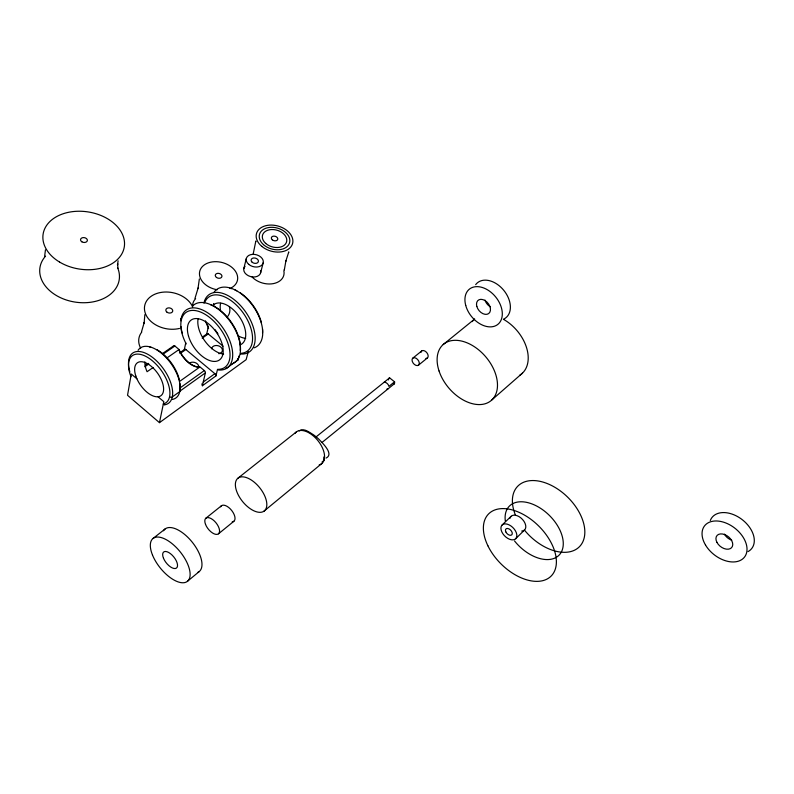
<?xml version="1.0" encoding="UTF-8"?>
<svg xmlns="http://www.w3.org/2000/svg" width="794" height="794" viewBox="0 0 794 794"><rect width="100%" height="100%" fill="white"/><g stroke="black" fill="none" stroke-linecap="round" stroke-linejoin="round"><path stroke-width="1.19" d="M144.855 314.632L144.111 323.198L144.26 322.364L141.57 331.574M199.354 278.952L198.004 288.599L198.143 287.974L194.947 298.445M130.831 376.684L130.871 376.416A28.921 14.888 54.5 0 1 137.977 354.094A28.921 14.888 54.5 0 1 165.539 377.448A28.921 14.888 54.5 0 1 163.346 403.938L163.306 404.186M284.351 269.494L284.292 270.139L285.929 260.66L285.79 261.246L288.778 251.936L288.55 252.492M255.767 241.634L255.847 240.999L253.177 254.07M118.117 260.819L117.492 264.938L117.661 263.608L117.949 268.382M136.886 378.778L131.278 374.024L127.536 395.273L159.465 422.656L163.812 401.685L158.026 396.782M179.424 353.032L184.317 349.628L185.727 343.038A33.626 18.56 54.8 0 1 191.523 310.454A33.626 18.56 54.8 0 1 226.31 339.237A33.626 18.56 54.8 0 1 217.526 369.359L215.918 375.939L202.351 385.755A1.856 0.993 53.9 0 0 201.765 383.968M202.649 336.874L206.678 334.066L208.197 327.485A33.199 18.808 54.9 0 1 205.467 320.895M202.351 385.755L205.388 372.872A1.876 1.012 54.1 0 0 204.326 370.56L199.969 366.927A19.771 10.729 54.7 0 1 179.077 349.519L174.869 346.015A1.866 1.002 54.9 0 0 173.3 346.105L162.284 353.697M243.837 268.571L246.289 258.576M226.092 368.088A1.826 1.012 54 0 1 226.082 368.585L238.071 359.91L239.123 355.851M260.561 273.007L263.221 262.754M248.284 351.593L246.14 359.662L159.465 422.656M44.643 256.254L45.456 249.842M299.209 430.924C303.626 427.42 309.551 432.482 313.461 434.775A34.777 19.483 50.9 0 1 318.95 439.31C322.642 443.221 334.274 454.198 326.096 458.088M515.634 538.769A9.647 5.866 45.2 0 0 509.182 524.913A9.647 5.866 45.2 0 0 501.838 531.93A9.647 5.866 45.2 0 0 515.634 538.769L524.576 529.945M502.096 525.013L511.108 516.299M491.943 399.858L522.462 373.13M187.453 581.297L199.244 571.541M263.886 511.247A21.021 10.997 51.1 0 0 252.621 480.926A21.021 10.997 51.1 0 0 236.771 491.575A21.021 10.997 51.1 0 0 263.886 511.247L322.215 463.2M218.519 533.786L233.932 521.221M322.116 442.387L394.271 383.82M443.221 344.527L474.653 319.029A36.107 24.465 49.4 0 0 472.271 321.59M418.468 365.19A4.526 2.888 51 0 0 416.255 358.352A4.526 2.888 51 0 0 412.275 361.389A4.526 2.888 51 0 0 418.468 365.19L427.321 358.005M316.171 436.829L389.596 377.855L394.558 381.805L388.931 386.36A3.871 2.392 51 0 0 383.949 382.39M412.85 358.104L421.733 350.958M205.815 518.254L221.536 505.679M238.101 478.057L296.46 431.837M153.192 538.352L165.212 528.883M203.234 382.073L214.876 373.676A1.836 1.002 53.9 0 1 215.918 375.939M164.755 404.533L164.289 404.861A30.827 15.9 54.5 0 0 169.261 378.976A30.827 15.9 54.5 0 0 140.846 351.702A30.827 15.9 54.5 0 0 129.829 371.781M179.504 388.326L204.326 370.56M179.603 391.363L205.388 372.872M180.119 381.06L199.711 367.116A19.771 10.729 54.7 0 1 178.819 349.697L167.038 357.866M180.972 352.943L185.865 349.539L214.876 373.676M202.192 338.175L208.246 333.956L223.114 346.194M153.103 367.533L147.069 371.721A20.128 10.501 54.6 0 1 144.865 361.885M145.262 365.439L148.27 363.364M144.816 366.749L148.825 363.98M162.849 354.303L174.869 346.015M204.415 302.693L203.929 303.02A35.015 19.87 54.9 0 1 245.138 311.218A35.015 19.87 54.9 0 1 240.592 354.005M322.017 462.029L323.972 460.401L323.813 456.987M229.357 306.692A18.917 13.796 13.5 0 1 226.985 317.263M192.545 306.315A18.917 13.796 13.5 0 1 195.622 298.683M217.228 289.77A19.384 13.855 13.7 0 1 200.455 269.315A19.384 13.855 13.7 0 1 229.069 265.375A19.384 13.855 13.7 0 1 231.372 287.815M140.687 348.189A24.386 18.193 11.5 0 1 141.759 332.051M179.454 328.448A25.011 18.302 11.8 0 1 146.334 315.565A25.011 18.302 11.8 0 1 160.467 292.52A25.011 18.302 11.8 0 1 192.654 306.921M283.845 270.794A18.292 12.962 15.3 0 1 273.196 283.647A18.292 12.962 15.3 0 1 251.797 276.679M117.72 268.005A40.097 28.753 8.6 0 1 74.547 301.998A40.097 28.753 8.6 0 1 45.556 256.134M260.65 270.784A8.655 6.144 14.9 0 1 250.507 276.56A8.655 6.144 14.9 0 1 245.018 266.427M394.558 381.805A3.861 2.402 51 0 1 393.566 384.346M388.534 379.929A3.861 2.402 51 0 1 389.596 377.855M387.948 388.901A3.871 2.392 51 0 1 386.936 388.981M294.921 433.445A20.307 11.444 51.1 0 1 318.394 441.226A20.307 11.444 51.1 0 1 319.198 464.887M505.331 521.072A34.906 21.527 44.6 0 1 538.908 507.287A34.906 21.527 44.6 0 1 560.356 553.626A34.906 21.527 44.6 0 1 514.522 540.942M515.286 514.75A43.204 27.105 44.4 0 1 547.652 483.715A43.204 27.105 44.4 0 1 582.657 542.163A43.204 27.105 44.4 0 1 524.566 530.243M503.406 319.287A36.107 24.465 49.4 0 1 526.769 348.358A36.107 24.465 49.4 0 1 519.703 375.274M510.056 518.224A9.588 5.895 45.1 0 1 522.521 519.455A9.588 5.895 45.1 0 1 521.718 531.067M223.61 354.084A24.326 13.587 54.9 0 1 204.783 340.894A24.326 13.587 54.9 0 1 198.153 318.593M213 305.293A24.157 13.687 54.9 0 1 239.341 316.687A24.157 13.687 54.9 0 1 240.195 344.844M217.903 333.708A24.157 13.687 54.9 0 1 215.174 329.748M245.683 338.323A24.018 13.766 55 0 1 238.825 336.18M220.424 310.067A24.018 13.766 55 0 1 220.593 303.248M184.317 349.628A1.826 0.983 54.8 0 1 185.865 349.539M206.678 334.066A1.806 1.002 54.9 0 1 208.246 333.956M237.813 358.61A1.816 1.022 54 0 1 238.071 359.91M180.843 320.855A35.472 19.602 54.8 0 1 221.288 325.689A35.472 19.602 54.8 0 1 218.4 370.004M182.292 333.143A35.472 19.602 54.8 0 1 180.943 326.562M208.177 326.443A35.015 19.87 54.9 0 1 207.353 324.686M181.24 320.359A1.856 1.37 12.3 0 1 181.201 318.404M169.569 396.752A1.935 1.489 11.8 0 0 172.288 396.96L179.752 391.601A1.935 1.479 12.2 0 0 179.831 389.596M138.106 350.214A30.698 15.989 54.5 0 1 171.405 364.099A30.698 15.989 54.5 0 1 172.506 399.402M186.183 343.991A2.313 0.883 -50 0 1 185.826 342.988M210.539 304.668A33.427 18.679 54.9 0 1 240.165 350.372M192.446 306.176A35.313 19.701 54.8 0 1 231.004 322.642A35.313 19.701 54.8 0 1 232.185 363.761M213.755 305.492A33.001 18.917 55 0 1 213.646 303.507M229.774 288.262A33.001 18.917 55 0 1 231.481 288.669M234.984 289.939A33.001 18.917 55 0 1 236.771 290.793M240.364 292.917A33.001 18.917 55 0 1 261.474 322.85M262.496 328.934A33.001 18.917 55 0 1 262.536 332.676M208.624 328.448A2.283 0.863 -50.4 0 1 208.286 327.426M204.951 301.968A33.199 18.808 54.9 0 1 243.282 313.094A33.199 18.808 54.9 0 1 241.287 353.29M214.152 292.043A34.857 19.959 55 0 1 252.859 305.849A34.857 19.959 55 0 1 254.209 347.822M149.838 347.186A28.753 14.997 54.6 0 1 151.188 347.425M156.924 349.678A28.753 14.997 54.6 0 1 179.484 380.395M179.99 383.691A28.753 14.997 54.6 0 1 179.94 388.157M211.661 348.774A5.459 4.069 13.8 0 1 216.693 345.499A5.459 4.069 13.8 0 1 222.31 349.38A5.459 4.069 13.8 0 1 218.826 353.727M189.409 363.136A5.538 4.178 12.8 0 1 195.602 362.798A5.538 4.178 12.8 0 1 198.808 367.294M220.623 506.83A9.945 5.042 51.1 0 1 231.848 510.681A9.945 5.042 51.1 0 1 232.205 521.866M163.524 530.769A27.294 12.962 51.2 0 1 191.999 541.885A27.294 12.962 51.2 0 1 197.557 572.514M475.675 284.629A22.54 15.582 50.9 0 1 503.674 290.207A22.54 15.582 50.9 0 1 503.982 318.97M490.315 306.752A8.426 5.826 50.9 0 1 484.965 300.053M420.939 352.476A4.496 2.898 51 0 1 424.353 350.799A4.496 2.898 51 0 1 428.065 355.265A4.496 2.898 51 0 1 425.882 358.422M710.302 520.507A25.209 16.873 37.9 0 1 743.035 520.308A25.209 16.873 37.9 0 1 748.067 551.582M731.701 540.168A9.429 6.312 37.9 0 1 724.406 534.144M216.464 277.443A3.394 2.422 13.7 0 0 221.913 276.61A3.394 2.422 13.7 0 0 217.467 273.364A3.394 2.422 13.7 0 0 216.464 277.443M167.008 312.201A3.504 2.561 11.8 0 0 172.685 311.288A3.504 2.561 11.8 0 0 168.169 307.913A3.504 2.561 11.8 0 0 167.008 312.201M272.312 239.828A3.275 2.273 15.5 0 0 277.682 239.49A3.275 2.273 15.5 0 0 273.702 236.126A3.275 2.273 15.5 0 0 272.312 239.828M263.479 244.651A15.602 10.838 15.5 0 0 289.244 243.669A15.602 10.838 15.5 0 0 270.903 227.312A15.602 10.838 15.5 0 0 263.479 244.651M261.752 246.339A18.719 13.012 15.5 0 0 292.351 244.254A18.719 13.012 15.5 0 0 269.484 225.129A18.719 13.012 15.5 0 0 261.752 246.339M265.692 243.401A12.486 8.674 15.5 0 0 286.306 242.627A12.486 8.674 15.5 0 0 271.657 229.535A12.486 8.674 15.5 0 0 265.692 243.401M59.51 262.02A41.09 28.902 8.9 0 0 124.291 246.884A41.09 28.902 8.9 0 0 67.301 212.574A41.09 28.902 8.9 0 0 59.51 262.02M81.871 241.813A3.454 2.432 8.9 0 0 87.35 240.612A3.454 2.432 8.9 0 0 82.616 237.674A3.454 2.432 8.9 0 0 81.871 241.813M248.711 264.352A8.714 6.154 14.9 0 0 263.042 263.35A8.714 6.154 14.9 0 0 252.502 254.358A8.714 6.154 14.9 0 0 248.711 264.352M252.164 262.238A3.732 2.64 14.9 0 0 258.308 261.822A3.732 2.64 14.9 0 0 253.802 257.961A3.732 2.64 14.9 0 0 252.164 262.238M487.893 545.776A44.077 26.718 44.8 0 0 551.125 576.077A44.077 26.718 44.8 0 0 520.656 513.083A44.077 26.718 44.8 0 0 487.893 545.776M439.052 370.987A36.871 24.167 49.5 0 0 490.642 400.98A36.871 24.167 49.5 0 0 472.212 345.38A36.871 24.167 49.5 0 0 439.052 370.987M505.847 531.92A4.139 2.511 45.2 0 0 511.763 534.838A4.139 2.511 45.2 0 0 508.984 528.893A4.139 2.511 45.2 0 0 505.847 531.92M135.834 376.068A20.247 10.421 54.5 0 0 160.785 395.809A20.247 10.421 54.5 0 0 150.751 365.905A20.247 10.421 54.5 0 0 135.834 376.068M188.506 336.08A24.475 13.508 54.8 0 0 219.065 360.218A24.475 13.508 54.8 0 0 208.365 323.674A24.475 13.508 54.8 0 0 188.506 336.08M205.557 524.467A10.034 4.972 51.2 0 0 218.33 533.935A10.034 4.972 51.2 0 0 212.693 519.604A10.034 4.972 51.2 0 0 205.557 524.467M152.508 555.066A27.472 12.813 51.2 0 0 186.947 581.674A27.472 12.813 51.2 0 0 171.226 542.967A27.472 12.813 51.2 0 0 152.508 555.066M163.504 558.271A10.272 4.794 51.2 0 0 176.387 568.117A10.272 4.794 51.2 0 0 170.402 553.616A10.272 4.794 51.2 0 0 163.504 558.271M465.741 305.472A22.659 15.543 50.9 0 0 497.292 324.806A22.659 15.543 50.9 0 0 487.814 290.009A22.659 15.543 50.9 0 0 465.741 305.472M476.817 306.434A8.476 5.816 50.9 0 0 488.638 313.59A8.476 5.816 50.9 0 0 485.005 300.559A8.476 5.816 50.9 0 0 476.817 306.434M705.548 545.091A25.358 16.833 38.1 0 0 744.464 557.14A25.358 16.833 38.1 0 0 723.582 522.184A25.358 16.833 38.1 0 0 705.548 545.091M716.893 542.282A9.478 6.292 38.1 0 0 731.453 547.8A9.478 6.292 38.1 0 0 724.674 534.58A9.478 6.292 38.1 0 0 716.893 542.282"/></g></svg>
